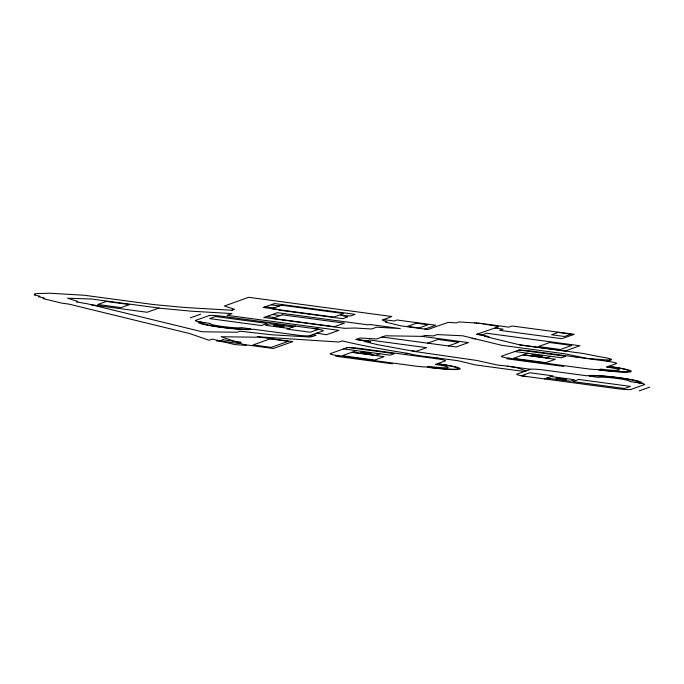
<?xml version="1.0" encoding="UTF-8"?>
<svg xmlns="http://www.w3.org/2000/svg" width="684" height="684" viewBox="0 0 684 684"><rect width="100%" height="100%" fill="white"/><g stroke="black" fill="none" stroke-linecap="round" stroke-linejoin="round"><path stroke-width="1.03" d="M34.482 294.154C34.961 293.085 45.896 293.727 48.667 293.171L84.243 295.249L154.131 304.628L184.646 307.475L232.432 310.279L231.97 310.168L234.535 309.253L224.403 306.022L248.6 297.292L391.795 316.512L382.39 320.035A15.903 1.359 6.8 0 1 383.75 320.847L386.879 321.668L385.596 322.121L400.995 325.883L427.953 329.5L448.063 322.378L456.331 322.857L458.947 321.933L474.585 322.916M159.013 308.065L147.154 312.272L91.476 304.799M190.272 317.872L200.711 314.17M209.766 315.384L195.538 320.428A11.927 1.017 6.8 0 0 205.055 322.754M217.709 340.393L216.435 340.846L223.412 341.786M295.556 326.088L287.015 329.115L310.314 332.244L318.855 329.218L223.078 316.367A11.927 1.017 6.8 0 0 209.295 315.555M200.651 322.155A25.71 2.197 6.8 0 0 221.163 327.157A25.71 2.197 6.8 0 0 250.874 328.901L241.29 327.619A15.903 1.359 6.8 0 1 222.916 326.542A15.903 1.359 6.8 0 1 210.227 323.447L198.582 321.882A27.822 2.377 6.8 0 0 220.778 327.294A27.822 2.377 6.8 0 0 252.943 329.175L295.65 334.912A11.927 1.017 6.8 0 0 309.433 335.716L323.19 330.842A11.927 1.017 6.8 0 0 313.674 328.525M356.526 350.653L352.26 352.166L375.559 355.287L379.825 353.773M424.884 329.089L435.811 325.216L396.985 320.001L394.138 321.01L383.228 319.548M427.645 343.154L438.085 339.461L458.793 342.239L448.353 345.933M404.697 354.449L407.792 353.354M472.695 338.221L472.037 338.452L475.628 338.931M346.908 347.737A11.927 1.017 6.8 0 1 360.69 348.541L435.759 358.621L437.572 357.971M527.715 353.252L523.448 354.765L546.747 357.886L551.013 356.381M639.42 382.843A25.71 2.197 6.8 0 0 618.917 377.842A25.71 2.197 6.8 0 0 589.206 376.106L598.782 377.388A15.903 1.359 6.8 0 1 617.156 378.466A15.903 1.359 6.8 0 1 629.844 381.561L641.489 383.125A27.822 2.377 6.8 0 0 619.294 377.713A27.822 2.377 6.8 0 0 587.137 375.824L544.421 370.095A11.927 1.017 6.8 0 0 530.639 369.283L516.89 374.157A11.927 1.017 6.8 0 0 526.398 376.482M575.885 357.048L578.1 356.261M544.524 378.91L553.057 375.884L529.758 372.763L521.225 375.781L616.994 388.64A11.927 1.017 6.8 0 0 630.776 389.452M518.096 350.336A11.927 1.017 6.8 0 1 531.878 351.14L606.947 361.22L611.214 359.707M630.306 389.615L644.533 384.57A11.927 1.017 6.8 0 0 635.017 382.253M639.369 390.829L649.8 387.135M474.534 322.908L479.501 323.335M475.902 323.01L476.423 323.053M477.329 323.13L477.877 323.173M478.809 323.267L479.373 323.318M480.33 323.421L497.174 326.234M479.441 323.327L481.032 323.489M481.869 323.592L482.451 323.652M483.417 323.771L484.092 323.857M485.469 324.036L508.768 327.157L512.085 325.986L574.209 334.322L561.88 338.691L499.756 330.355L503.073 329.175L495.19 328.115M271.403 304.884L279.482 305.97M477.107 334.151L482.237 334.844L486.743 333.245L579.929 345.753L565.223 350.96L519.549 344.83M265.007 306.808L273.788 307.988M272.335 314.512L280.158 315.563M421.515 336.306L468.454 342.607L456.117 346.976L382.057 337.041M266.512 316.512L274.464 317.581M514.778 351.516L561.367 357.766L565.634 356.253L519.045 350.003L501.492 356.219A11.927 1.017 6.8 0 0 511.008 358.536M293.188 326.935L269.889 323.806L265.623 325.319L288.913 328.448M508.417 358.194L586.077 368.616A11.927 1.017 6.8 0 0 599.859 369.42M506.759 358.784L563.71 366.427M356.219 339.367L367.257 340.846L369.625 340.008L426.568 347.652L416.137 351.345L412.119 350.807M309.433 335.716L312.776 336.169M507.348 366.162L530.639 369.283M524.38 371.506L475.423 364.931L458.297 360.759L428.68 356.834A15.903 1.359 6.8 0 1 409.271 353.585C386.802 350.054 364.392 346.241 342.274 340.888L338.999 342.051L257.586 336.75L256.303 337.212L221.086 336.733L246.206 345.403L234.851 344.574L212.416 339.102L209.124 340.273L189.682 333.561L68.887 304.106L61.902 303.166L43.058 298.575L44.332 298.121L38.629 296.728L39.911 296.275L34.2 294.881L35.038 294.582L34.499 294.24M257.346 336.836L292.829 341.598L273.378 348.489L243.564 344.488M551.159 376.559L574.457 379.688L570.191 381.202L546.892 378.072M343.59 348.908L390.179 355.167L394.446 353.654L347.857 347.404L330.304 353.619A11.927 1.017 6.8 0 0 339.82 355.937M337.229 355.594L414.889 366.017A11.927 1.017 6.8 0 0 428.671 366.821M335.57 356.176L392.522 363.82M316.777 333.117L326.473 334.733L338.871 330.338L227.054 315.324L231.987 313.571L191.819 311.22L161.304 308.373L91.417 298.993L67.622 298.215L77.754 301.456L76.471 301.909L87.449 303.816L202.071 331.766L237.151 332.236L240.101 331.193L271.445 334.775L310.297 337.05L316.076 335.271L312.896 334.493M497.2 326.242L498.328 326.755M525.987 370.933L519.447 368.496A15.903 1.359 6.8 0 0 508.571 366.325L507.058 366.12A15.903 1.359 6.8 0 0 497.969 365.145L476.851 360.468L415.231 351.567L377.141 344.582L364.136 341.41L370.796 341.795L355.868 339.486L360.075 337.999L376.619 338.965L385.579 335.793L422.498 336.366L425.063 335.459L433.331 335.938L437.17 334.579L462.692 335.784L501.834 345.326L564.736 353.773L586.53 358.322L601.441 359.579A15.903 1.359 6.8 0 0 611.103 359.741L611.359 359.639A15.903 1.359 6.8 0 0 600.552 356.894L583.298 353.483L520.396 345.035L484.563 336.297L489.009 336.562L476.543 334.339L498.379 326.849M599.047 369.711A25.71 2.197 6.8 0 0 628.758 371.446A25.71 2.197 6.8 0 0 608.256 366.444L606.494 367.069A15.903 1.359 6.8 0 1 619.182 370.164A15.903 1.359 6.8 0 1 600.808 369.086L598.671 369.839A27.822 2.377 6.8 0 0 630.828 371.728A27.822 2.377 6.8 0 0 608.632 366.316L616.455 363.537A11.927 1.017 6.8 0 0 606.947 361.22M427.859 367.111A25.71 2.197 6.8 0 0 457.57 368.847A25.71 2.197 6.8 0 0 437.067 363.845L435.306 364.469A15.903 1.359 6.8 0 1 447.994 367.564A15.903 1.359 6.8 0 1 429.62 366.487L427.483 367.24A27.822 2.377 6.8 0 0 459.639 369.129A27.822 2.377 6.8 0 0 437.444 363.708L445.267 360.938A11.927 1.017 6.8 0 0 435.759 358.621M279.645 309.63L278.833 310.108L342.804 318.693L347.746 316.948L340.7 315.23L350.422 315.999L355.047 314.358L274.6 303.559L263.16 307.458L279.645 309.63M269.479 315.546L263.802 317.479L344.565 328.32L355.013 328.029L371.549 329.004L376.67 327.183L400.302 328.568L369.463 324.43L368.18 324.883L277.353 312.691L269.479 315.546M106.294 301.456L97.761 304.483L121.051 307.612L129.592 304.585L106.294 301.456M215.528 316.512L209.603 318.607L261.373 325.558L267.299 323.455L215.528 316.512M281.611 305.209L271.651 308.74L333.775 317.077L343.736 313.554L281.611 305.209M282.287 314.811L272.326 318.342L334.45 326.678L344.411 323.147L282.287 314.811M223.052 339.768L219.735 340.94L237.852 343.377L241.17 342.197L223.052 339.768M270.112 338.896L253.037 344.95L271.155 347.387L288.229 341.333L270.112 338.896M416.505 323.207L407.493 326.396L419.138 327.961L428.15 324.763L416.505 323.207M351.79 352.328L342.299 355.689L374.652 360.032L384.143 356.672L351.79 352.328M558.204 332.407L551.569 334.758L564.514 336.494L571.149 334.143L558.204 332.407M549.791 342.522L538.411 346.549L560.41 349.507L571.798 345.471L549.791 342.522M522.978 354.928L513.487 358.296L545.841 362.64L555.331 359.271L522.978 354.928M578.707 379.449L572.773 381.544L624.543 388.495L630.477 386.392L578.707 379.449M275.883 326.071A5.301 0.453 6.8 0 0 284.125 326.713A5.301 0.453 6.8 0 0 276.635 325.379A5.301 0.453 6.8 0 0 275.883 326.071M534.136 355.62A5.301 0.453 6.8 0 0 542.378 356.261A5.301 0.453 6.8 0 0 534.888 354.928A5.301 0.453 6.8 0 0 534.136 355.62M362.947 353.021A5.301 0.453 6.8 0 0 371.19 353.662A5.301 0.453 6.8 0 0 363.708 352.328A5.301 0.453 6.8 0 0 362.947 353.021M558.187 378.97A5.301 0.453 6.8 0 0 566.438 379.611A5.301 0.453 6.8 0 0 558.948 378.269A5.301 0.453 6.8 0 0 558.187 378.97"/></g></svg>
